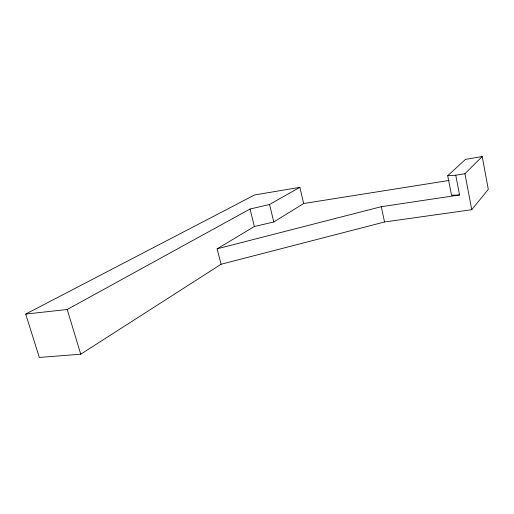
<?xml version="1.0" encoding="UTF-8"?>
<svg xmlns="http://www.w3.org/2000/svg" width="514" height="514" viewBox="0 0 514 514"><rect width="100%" height="100%" fill="white"/><g stroke="black" fill="none" stroke-linecap="round" stroke-linejoin="round"><path stroke-width="0.77" d="M221.104 264.247L217.114 248.834L254.372 226.501L273.795 221.984L303.658 203.518L299.874 187.327L254.597 194.967L25.7 314.08L39.327 357.448L80.749 354.197L221.104 264.247L384.556 221.977L471.768 209.706L488.3 189.351L482.216 156.552L465.504 159.372L447.713 175.73L451.53 195.288L459.567 194.973L455.751 175.216L447.713 175.73M455.751 175.216L464.913 173.738L482.216 156.552M25.7 314.08L67.212 309.492L250.042 209.025L269.548 204.476L299.874 187.327M217.114 248.834L381.285 206.692L459.567 194.973M303.658 203.518L449.14 180.44M67.212 309.492L80.749 354.197M250.042 209.025L254.372 226.501M269.548 204.476L273.795 221.984M381.285 206.692L384.556 221.977M464.913 173.738L471.768 209.706"/></g></svg>
